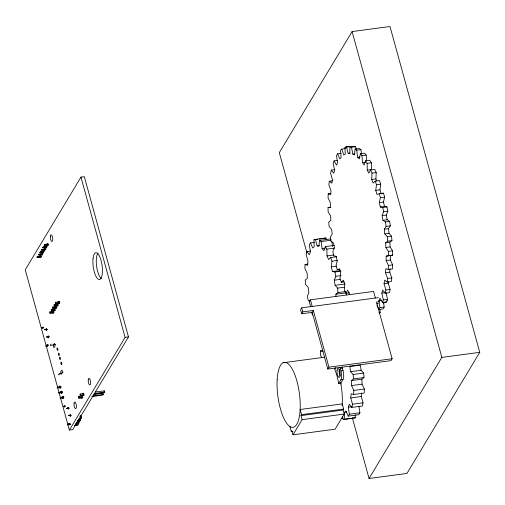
<?xml version="1.0" encoding="UTF-8"?>
<svg xmlns="http://www.w3.org/2000/svg" width="505" height="505" viewBox="0 0 505 505"><rect width="100%" height="100%" fill="white"/><g stroke="black" fill="none" stroke-linecap="round" stroke-linejoin="round"><path stroke-width="0.76" d="M42.54 327.998C42.957 330.238 43.777 325.454 42.603 327.594M392.682 255.139L390.359 255.574L390.34 260.012L392.644 264.866L392.486 268.919L388.276 269.481L388.427 265.428L386.129 260.574L386.148 256.13L392.682 255.139L392.555 250.827L390.113 246.939L389.835 242.28L391.949 240.632L391.552 236.182L389.046 233.379L388.484 228.651L390.327 225.836L389.671 221.386L387.165 219.751L382.954 220.313L382.127 215.654L383.648 211.759L382.746 207.441L380.322 207.025L379.255 202.587L380.404 197.726L379.287 193.68L377.027 194.494L375.745 190.398L376.484 184.723L375.19 181.068L379.4 180.506L380.701 184.161L379.956 189.842L381.237 193.933M356.132 149L355.678 146.709L354.138 146.324L349.927 146.886L349.75 153.369L348.16 153.375L346.449 146.898L344.997 147.29L345.262 154.164L343.791 154.991L341.784 149.095L345.294 148.628M308.05 264.102L305.045 264.5L304.887 268.553L307.191 273.407L307.33 278.394L305.216 280.041L305.613 284.492L308.126 287.294L308.883 292.439L307.368 296.34L308.265 300.652L310.083 300.967M322.796 350.565L320.536 350.861L320.385 354.914L321.698 357.685M331.002 193.453L328.199 193.825L328.042 197.878L330.339 202.732L330.327 207.176L328.004 207.605L328.13 211.923L330.573 215.805L330.844 220.464L328.73 222.112L329.127 226.562L331.64 229.365L332.202 234.093L330.358 236.908L331.015 241.358L333.521 242.993L334.348 247.652L332.827 251.547L333.729 255.865L336.147 256.275L337.22 260.719L336.071 265.579L337.182 269.626L339.991 269.253M364.029 377.538L361.915 379.186L362.053 384.179L364.358 389.033L364.2 393.079L353.67 394.481L353.822 390.428L351.524 385.58L351.385 380.587L353.5 378.939L364.029 377.538L363.632 373.088L361.119 370.285L360.355 365.14L349.826 366.542L350.59 371.686L353.102 374.489L353.5 378.939M43.279 327.802L41.353 327.707L43.089 327.196M47.438 345.401C47.457 348.147 48.897 343.217 47.476 345.3M375.19 181.068L373.151 183.088L371.705 179.464L372.015 173.146L370.582 169.989L374.792 169.427L376.225 172.584L375.916 178.909L376.787 181.08M389.98 268.799L389.721 272.214L391.811 277.883L391.381 281.544L387.171 282.106L387.6 278.444L385.511 272.776L385.82 268.679L388.276 269.481M331.11 239.774L330.055 239.01L319.526 240.412L318.914 246.307L317.134 245.866L315.417 239.383L313.971 239.78L314.23 246.648L312.715 247.993L310.474 242.867L314.23 242.368M361.492 153.88L360.905 149.65L359.32 148.495L355.103 149.057L354.497 154.959L352.837 154.139L351.467 147.271L349.927 146.886M332.808 180.733L329.298 181.2L328.875 184.862L330.958 190.53L330.649 194.627L328.199 193.825M361.662 392.985L361.252 396.513L363.063 402.832L362.375 405.995L351.846 407.396L352.534 404.234L350.723 397.915L351.215 393.679L353.67 394.481M340.97 271.166L334.954 271.968L332.53 271.551L331.242 266.874L331.987 261.192L330.687 257.537L336.709 256.736M388.515 281.714L388.276 283.16L390.087 289.479L389.399 292.641L385.189 293.203L385.877 290.04L384.065 283.722L384.659 280.098L387.171 282.106M366.617 160.521L366.182 155.06L364.591 153.179L360.381 153.741L359.358 158.873L357.673 157.263L356.694 150.212L355.103 149.057M69.318 424.061C69.299 426.788 70.814 421.978 69.355 423.966M310.632 251.092L306.87 251.591L306.182 254.754L307.993 261.066L307.501 265.302L305.045 264.5M334.796 169.636L331.286 170.103L330.598 173.266L332.41 179.584L331.817 183.208L329.298 181.2M387.165 219.751L386.338 215.098L387.859 211.197L386.956 206.886L384.539 206.469L383.465 202.025L384.614 197.165L383.497 193.118L379.287 193.68M386.041 292.528L387.524 299.301L386.596 301.864L382.386 302.426L383.314 299.856L381.83 293.089L382.689 290.047L385.189 293.203M334.354 245.373L325.334 246.579L323.92 250.789L322.089 248.611L321.111 241.56L319.526 240.412M365.595 160.786L367.129 163.349L367.255 170.122L371.465 169.56L371.339 162.787L369.805 160.23L365.595 160.786L364.187 165.002L362.527 162.642L361.965 155.622L360.381 153.741M337.599 160.413L334.089 160.88L333.161 163.45L334.638 170.217L333.78 173.259L331.286 170.103M342.535 416.72L343.293 419.598L344.745 419.207L344.479 412.333L346.001 410.988L348.242 416.114L349.378 414.226L348.273 407.207L349.346 404.24L351.846 407.396M335.951 296.366L335.888 294.226L338.003 292.578L337.605 288.128L335.093 285.325L334.335 280.18L335.85 276.279L334.954 271.968M53.764 311.314L49.919 311.85L49.755 312.216L49.913 313.163L53.732 312.791M55.209 308.915L51.358 309.445L51.201 309.811L51.358 310.758L55.178 310.386M56.617 307.981L52.804 308.353L52.64 307.406L52.804 307.046L56.655 306.51M58.062 305.582L54.243 305.948L54.086 305.007L54.25 304.641L58.1 304.105M59.546 301.706L55.695 302.236L55.531 302.602L55.689 303.549L59.508 303.177M78.332 420.135L77.757 421.227L77.625 420.608M376.888 305.014L378.851 309.502L379.987 307.608L378.883 300.589L379.981 298.221L382.386 302.426M76.64 422.698L75.864 424.32L75.826 423.878L80.421 419.636L81.362 417.534L80.617 415.527M102.616 393.868L102.894 393.294L94.044 394.355M104.062 391.47L104.339 390.889L95.489 391.949M51.055 344.006L50.323 345.477L55.525 344.562M82.485 395.914L78.831 396.469L78.528 397.069L78.767 398.117L79.607 398.3L82.511 397.915M83.931 393.509L80.276 394.064L79.973 394.664L80.207 395.712L81.052 395.901L83.95 395.51M79.979 419.251L80.598 418.039L80.137 416.082M59.344 373.321L58.523 374.862L63.175 372.141M370.582 169.989L368.833 173.158L367.255 170.122M349.403 292.849L345.893 293.317L347.642 290.148L349.22 293.184L349.245 294.693M80.964 177.122L25.25 269.815L69.387 430.064L72.758 429.616L128.472 336.917L84.335 176.674L80.964 177.122L125.107 337.365L69.387 430.064M352.32 417.723L369.054 478.481L406.961 473.438L479.75 352.338L390.005 26.519L352.099 31.562L279.309 152.661L306.712 252.153M341.134 153.337L337.624 153.804L336.488 155.698L337.586 162.717L336.494 165.084L334.089 160.88M310.474 242.867L309.331 244.761L310.436 251.774L309.369 254.741L306.87 251.591M375.411 298.026L373.586 291.423L310.411 299.825L309.275 301.719L310.644 306.686M292.875 431.491L291.316 431.699L291.884 430.752L293.001 434.799L335.118 429.199L344.214 414.062L343.103 410.009L343.671 409.069L342.245 403.899L300.128 409.498L301.554 414.668L300.986 415.615L302.097 419.661L293.001 434.799M342.024 367.11A6.754 2.235 82.4 0 1 342.358 368.164L343.028 370.594A6.754 2.235 82.4 0 1 342.99 379.507L340.78 383.188L338.672 383.465A32.781 10.851 82.4 0 0 334.657 368.896L335.396 367.672M383.428 302.135L384.198 307.046L383.061 308.94L378.851 309.502M338.672 383.465L340.888 379.785A6.754 2.235 82.4 0 0 340.919 370.878L340.25 368.448A6.754 2.235 82.4 0 0 339.916 367.387M358.916 406.506L359.907 412.825L358.771 414.712L348.242 416.114M369.054 478.481L441.843 357.382L352.099 31.562M378.415 297.628L301.7 307.835L300.563 309.723L301.681 313.769L312.21 312.368L313.346 310.48L302.817 311.882L301.681 313.769M379.533 301.674L376.522 302.078L392.12 358.752L390.984 360.646L327.808 369.048L328.944 367.16L313.346 310.48M387.051 300.677L385.915 302.564L382.904 302.962M104.339 390.889L104.705 392.044L104.346 392.631L94.006 394.146M102.894 393.294L103.26 394.449L102.9 395.036L91.822 396.659M388.465 255.7L388.345 251.383L385.902 247.5L385.624 242.842L387.739 241.194L387.341 236.744L384.829 233.941L384.273 229.213L386.117 226.398L385.46 221.948L382.954 220.313M80.598 418.039L79.714 418.98L78.37 419.156M80.207 395.712L80.63 395.295L84.303 394.828M78.767 398.117L79.184 397.694L82.858 397.233M330.687 257.537L328.654 259.557L326.994 255.909L326.868 249.135L325.334 246.579M337.182 269.626L339.448 268.811L340.73 272.902L339.985 278.583L341.279 282.238L343.318 280.218L344.77 283.835L344.454 290.16L345.893 293.317M55.689 303.549L59.88 302.678M54.243 305.948L58.435 305.083M52.804 308.353L56.996 307.488M51.358 310.758L55.55 309.887M49.913 313.163L54.104 312.292M341.784 149.095L340.471 150.256L341.165 157.307L339.865 158.93L337.624 153.804M379.337 313.258L380.215 312.488L379.905 309.35M76.899 422.155L80.421 419.636L78.572 419.623L80.655 418.809L80.522 416.17M69.728 423.36L68.106 423.954L69.98 423.96M381.805 193.731L383.497 193.118M47.401 345.553L45.658 346.177L47.571 346.159M47.912 344.7L46.233 345.294L48.101 345.3M64.968 405.856L63.232 406.373L65.139 406.468M76.804 422.704L75.864 424.32L80.421 419.636L77.025 422.338M349.208 146.728L350.659 146.336L346.449 146.898M326.331 239.42L325.946 237.981L322.992 238.575M355.16 414.75L355.274 417.805L343.293 419.598M60.96 386.458L57.418 387.297L61.137 387.108M62.374 391.596L58.833 392.435L62.557 392.246M63.794 396.741L60.246 397.574L63.971 397.385M70.725 424.528L67.537 424.838L70.624 424.162M60.638 387L57.128 387.777L60.815 387.651M62.052 392.139L58.542 392.915L62.229 392.789M63.466 397.277L59.962 398.054L63.643 397.927M48.177 243.902L44.326 244.704L48.669 244.231M46.731 246.307L42.881 247.103L47.224 246.629M45.286 248.712L41.435 249.508L45.785 249.034M43.84 251.111L39.99 251.913L44.339 251.439M42.395 253.516L38.544 254.318L42.893 253.845M40.949 255.921L37.105 256.717L41.448 256.243M46.845 329.639L44.598 329.708L46.75 329.304M48.852 336.923L46.605 336.993L48.758 336.589M68.724 408.299L66.477 408.368L68.629 407.964M70.732 415.583L68.484 415.653L70.637 415.255M57.867 302.217L59.426 301.965M54.086 305.007L57.98 304.37M52.64 307.406L56.535 306.775M52.754 309.559L51.201 309.811L52.722 309.761M52.091 311.831L53.644 311.579M48.48 244.571L44.061 245.278L48.606 245.013M47.034 246.977L42.616 247.677L46.403 247.463M44.857 249.495L41.17 250.082L44.958 249.861M43.411 251.9L39.725 252.487L43.512 252.266M41.965 254.305L38.279 254.886L42.066 254.671M41.258 256.591L36.84 257.291L41.378 257.032M94.397 393.496L104.705 392.044M92.952 395.901L103.26 394.449M344.997 147.29L348.507 146.822M351.467 147.271L355.678 146.709M356.694 150.212L360.905 149.65M348.16 153.375L350.268 153.097M352.837 154.139L354.939 153.861M361.965 155.622L366.182 155.06M357.673 157.263L359.781 156.979M362.527 162.642L365.336 162.269M367.129 163.349L371.339 162.787M372.015 173.146L376.225 172.584M371.705 179.464L375.916 178.909M376.484 184.723L380.701 184.161M375.745 190.398L379.956 189.842M380.404 197.726L384.614 197.165M328.004 207.605L330.813 207.233M379.255 202.587L383.465 202.025M380.322 207.025L384.539 206.469M382.746 207.441L386.956 206.886M383.648 211.759L387.859 211.197M382.127 215.654L386.338 215.098M385.46 221.948L389.671 221.386M386.117 226.398L390.327 225.836M384.273 229.213L388.484 228.651M315.417 239.383L325.946 237.981M313.971 239.78L317.727 239.275M319.236 239.08L321.489 238.777M321.111 241.56L330.889 240.26M384.829 233.941L389.046 233.379M317.134 245.866L319.387 245.563M387.341 236.744L391.552 236.182M322.089 248.611L325.1 248.214M326.868 249.135L334.386 248.132M387.739 241.194L391.949 240.632M385.624 242.842L389.835 242.28M385.902 247.5L390.113 246.939M326.994 255.909L333.761 255.006M388.345 251.383L392.555 250.827M331.987 261.192L337.252 260.492M386.148 256.13L390.359 255.574M331.242 266.874L336.507 266.173M386.129 260.574L390.34 260.012M332.53 271.551L340.054 270.547M388.427 265.428L392.644 264.866M335.85 276.279L341.115 275.579M385.511 272.776L389.721 272.214M334.335 280.18L340.351 279.379M341.279 282.238L344.088 281.866M335.093 285.325L344.871 284.025M387.6 278.444L391.811 277.883M337.605 288.128L344.372 287.225M384.065 283.722L388.276 283.16M338.003 292.578L345.521 291.581M335.888 294.226L346.417 292.824L346.481 294.964M385.877 290.04L390.087 289.479M381.83 293.089L385.34 292.622M383.314 299.856L387.524 299.301M378.883 300.589L381.692 300.216M376.888 303.764L378.397 303.568M125.107 337.365L128.472 336.917M379.987 307.608L384.198 307.046M378.807 312.677L380.215 312.488M283.103 362.735L324.563 357.218M83.123 394.973L83.098 394.929M328.944 367.16L392.12 358.752M334.657 368.896L335.32 368.808M340.25 368.448L342.358 368.164M340.919 370.878L343.028 370.594M441.843 357.382L479.75 352.338M350.59 371.686L361.119 370.285M353.102 374.489L363.632 373.088M340.888 379.785L342.99 379.507M351.385 380.587L361.915 379.186M351.524 385.58L362.053 384.179M353.822 390.428L364.358 389.033M350.723 397.915L361.252 396.513M352.534 404.234L363.063 402.832M348.273 407.207L352.035 406.708M301.554 414.668L343.671 409.069M300.986 415.615L343.103 410.009M344.479 412.333L346.739 412.029M302.097 419.661L344.214 414.062M349.378 414.226L359.907 412.825M341.443 418.273L342.952 418.077M344.745 419.207L355.274 417.805M74.267 425.69L77.896 425.273L81.362 417.534L80.661 415.596M74.721 425.115L77.063 424.869L80.655 418.809L80.024 416.101M44.598 329.708L47.634 329.512M46.605 336.993L49.642 336.797M66.477 408.368L69.513 408.179M68.484 415.653L71.521 415.463M81.842 397.46L82.056 397.492M54.931 307.33L56.453 307.28M320.536 350.861L322.992 351.663M55.695 302.236L56.105 303.151M54.25 304.641L54.66 305.55M52.804 307.046L53.214 307.955M51.358 309.445L51.769 310.36M49.919 311.85L50.323 312.765M311.49 312.159L312.526 315.088M80.276 394.064L80.63 395.295M78.831 396.469L79.184 397.694M310.411 299.825L312.229 306.434M312.21 312.368L327.808 369.048M301.7 307.835L302.817 311.882M289.895 426.529L291.316 431.699M340.78 383.188L340.938 384.097M331.835 241.573L332.524 246.503M340.604 382.26A32.781 10.851 82.4 0 1 342.131 405.654M340.054 375.941A4.501 1.49 82.4 0 1 339.316 369.319M101.461 278.665A13.509 4.469 82.4 0 1 96.606 266.274A13.509 4.469 82.4 0 1 98.046 253.037M82.662 394.197A1.351 0.448 82.4 0 1 83.205 393.307A1.351 0.448 82.4 0 1 83.571 395.415A1.351 0.448 82.4 0 1 82.826 395.169M81.741 395.68A1.351 0.448 82.4 0 1 82.138 397.744A1.351 0.448 82.4 0 1 81.419 397.681M55.335 306.737A1.237 0.41 82.4 0 1 55.96 306.503A1.237 0.41 82.4 0 1 56.08 308.441A1.237 0.41 82.4 0 1 55.386 307.583M53.883 309.369A1.237 0.41 82.4 0 1 54.464 308.795A1.237 0.41 82.4 0 1 54.654 310.809A1.237 0.41 82.4 0 1 53.94 309.988M56.781 304.805A1.237 0.41 82.4 0 1 57.28 303.871A1.237 0.41 82.4 0 1 57.583 305.904A1.237 0.41 82.4 0 1 56.85 305.304M58.22 302.28A1.237 0.41 82.4 0 1 58.769 301.536A1.237 0.41 82.4 0 1 58.997 303.574A1.237 0.41 82.4 0 1 58.271 302.779M52.438 311.894A1.237 0.41 82.4 0 1 52.987 311.149A1.237 0.41 82.4 0 1 53.221 313.188A1.237 0.41 82.4 0 1 52.495 312.387M60.84 373.391A1.351 0.448 82.4 0 0 61.515 374.035L62.254 372.804A1.351 0.448 82.4 0 0 62.26 371.023A1.351 0.448 82.4 0 0 61.585 370.38L60.846 371.604A1.351 0.448 82.4 0 0 60.751 372.987M46.119 328.774C46.776 333.748 47.034 327.291 46.119 328.774M48.126 336.059C48.827 341.045 48.972 334.581 48.126 336.059M67.992 407.44C68.737 412.358 68.8 405.988 67.992 407.44M69.999 414.725C70.82 419.693 70.7 413.153 69.999 414.725M64.419 406.519C64.836 409.025 65.618 403.634 64.419 406.519M54.262 343.785L53.524 345.016A1.351 0.448 82.4 0 0 53.517 346.796A1.351 0.448 82.4 0 0 54.193 347.446L54.931 346.215A1.351 0.448 82.4 0 0 54.938 344.435A1.351 0.448 82.4 0 0 54.262 343.785M277.157 379.81A32.781 10.851 82.4 0 0 292.944 427.35A32.781 10.851 82.4 0 0 295.797 377.399A32.781 10.851 82.4 0 0 277.157 379.81M337.043 370.588A4.501 1.49 82.4 0 0 339.063 377.437A4.501 1.49 82.4 0 0 339.682 370.897A4.501 1.49 82.4 0 0 337.043 370.588M93.027 258.812A13.509 4.469 82.4 0 0 99.012 279.511A13.509 4.469 82.4 0 0 100.968 260.056A13.509 4.469 82.4 0 0 93.027 258.812M50.367 236.498A3.377 1.117 82.4 0 0 51.964 241.472A3.377 1.117 82.4 0 0 52.305 236.397A3.377 1.117 82.4 0 0 50.367 236.498M88.249 380.05A3.377 1.117 82.4 0 0 89.846 385.025A3.377 1.117 82.4 0 0 90.187 379.943A3.377 1.117 82.4 0 0 88.249 380.05M74.033 403.703A3.377 1.117 82.4 0 0 75.63 408.678A3.377 1.117 82.4 0 0 75.971 403.596A3.377 1.117 82.4 0 0 74.033 403.703M39.908 256.054A1.149 0.379 82.4 0 0 40.45 257.746A1.149 0.379 82.4 0 0 40.57 256.016A1.149 0.379 82.4 0 0 39.908 256.054M41.353 253.649A1.149 0.379 82.4 0 0 41.896 255.341A1.149 0.379 82.4 0 0 42.016 253.611A1.149 0.379 82.4 0 0 41.353 253.649M42.799 251.244A1.149 0.379 82.4 0 0 43.342 252.936A1.149 0.379 82.4 0 0 43.455 251.212A1.149 0.379 82.4 0 0 42.799 251.244M44.244 248.845A1.149 0.379 82.4 0 0 44.787 250.53A1.149 0.379 82.4 0 0 44.901 248.807A1.149 0.379 82.4 0 0 44.244 248.845M45.69 246.44A1.149 0.379 82.4 0 0 46.233 248.132A1.149 0.379 82.4 0 0 46.346 246.402A1.149 0.379 82.4 0 0 45.69 246.44M47.129 244.035A1.149 0.379 82.4 0 0 47.672 245.727A1.149 0.379 82.4 0 0 47.792 244.003A1.149 0.379 82.4 0 0 47.129 244.035M59.622 386.571A1.237 0.41 82.4 0 0 60.209 388.389A1.237 0.41 82.4 0 0 60.335 386.527A1.237 0.41 82.4 0 0 59.622 386.571M61.036 391.71A1.237 0.41 82.4 0 0 61.623 393.534A1.237 0.41 82.4 0 0 61.749 391.672A1.237 0.41 82.4 0 0 61.036 391.71M62.456 396.848A1.237 0.41 82.4 0 0 63.037 398.672A1.237 0.41 82.4 0 0 63.163 396.81A1.237 0.41 82.4 0 0 62.456 396.848M60.947 362.836A1.237 0.41 82.4 0 0 61.534 364.66A1.237 0.41 82.4 0 0 61.66 362.798A1.237 0.41 82.4 0 0 60.947 362.836M59.552 357.774A1.237 0.41 82.4 0 0 60.139 359.598A1.237 0.41 82.4 0 0 60.265 357.736A1.237 0.41 82.4 0 0 59.552 357.774M58.441 353.727A1.237 0.41 82.4 0 0 59.022 355.552A1.237 0.41 82.4 0 0 59.148 353.689A1.237 0.41 82.4 0 0 58.441 353.727M57.046 348.671A1.237 0.41 82.4 0 0 57.633 350.489A1.237 0.41 82.4 0 0 57.759 348.627A1.237 0.41 82.4 0 0 57.046 348.671"/></g></svg>
